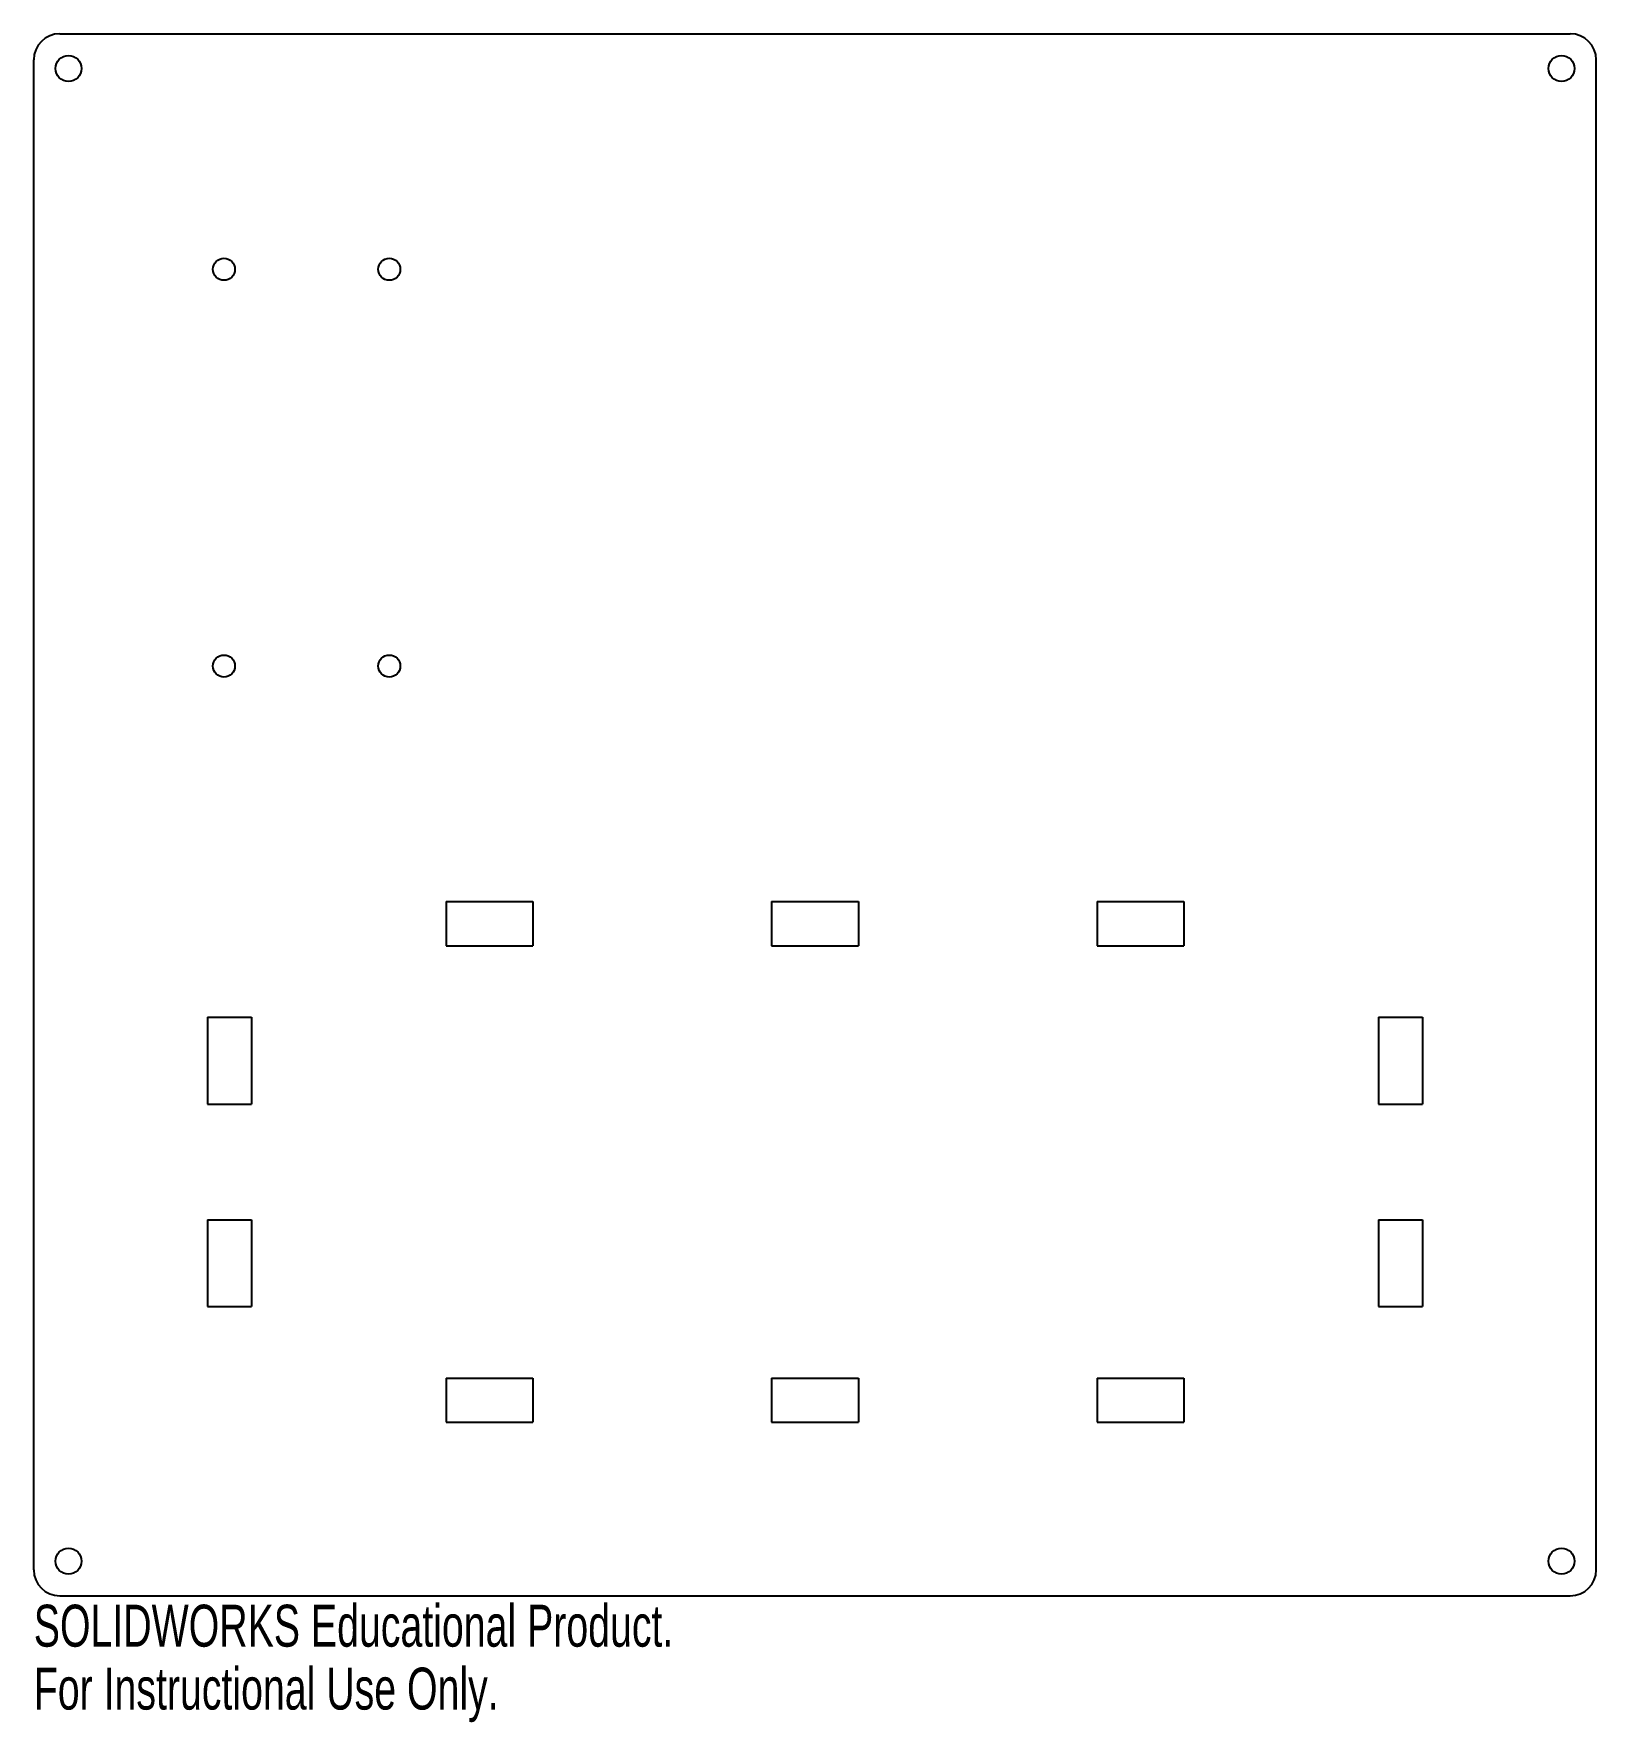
# Model space of a CAD drawing. Header units: millimetres. Extents: x -90 to 90, y -105 to 90.
import ezdxf

# ---------------------------------------------------------------- set-up
doc = ezdxf.new("R2010")
doc.units = ezdxf.units.MM
doc.styles.add('SLDTEXTSTYLE0', font='TXT', dxfattribs={"width": 0.7})

msp = doc.modelspace()

# ---------------------------------------------------------------- linework, layer by layer
at = {"color": 7, "linetype": 'Continuous', "lineweight": 25}
for p, q in [((-87, 90), (87, 90)), ((-90, -87), (-90, 87)), ((90, -87), (90, 87)), ((-42.5, -10), (-42.5, -15.1)), ((-42.5, -10), (-32.5, -10)), ((-32.5, -10), (-32.5, -15.1)), ((-5, -10), (-5, -15.1)), ((-5, -10), (5, -10)), ((5, -10), (5, -15.1)), ((32.5, -10), (32.5, -15.1)), ((32.5, -10), (42.5, -10)), ((42.5, -10), (42.5, -15.1)), ((-42.5, -15.1), (-32.5, -15.1)), ((-5, -15.1), (5, -15.1)), ((32.5, -15.1), (42.5, -15.1)), ((-70, -23.33), (-70, -33.33)), ((-70, -23.33), (-64.9, -23.33)), ((-64.9, -23.33), (-64.9, -33.33)), ((64.9, -23.33), (70, -23.33)), ((64.9, -23.33), (64.9, -33.33)), ((70, -23.33), (70, -33.33)), ((-70, -33.33), (-64.9, -33.33)), ((64.9, -33.33), (70, -33.33)), ((-70, -46.67), (-70, -56.67)), ((-70, -46.67), (-64.9, -46.67)), ((-64.9, -46.67), (-64.9, -56.67)), ((64.9, -46.67), (70, -46.67)), ((64.9, -46.67), (64.9, -56.67)), ((70, -46.67), (70, -56.67)), ((-70, -56.67), (-64.9, -56.67)), ((64.9, -56.67), (70, -56.67)), ((-42.5, -64.9), (-32.5, -64.9)), ((-42.5, -64.9), (-42.5, -70)), ((-32.5, -64.9), (-32.5, -70)), ((-5, -64.9), (5, -64.9)), ((-5, -64.9), (-5, -70)), ((5, -64.9), (5, -70)), ((32.5, -64.9), (42.5, -64.9)), ((32.5, -64.9), (32.5, -70)), ((42.5, -64.9), (42.5, -70)), ((-42.5, -70), (-32.5, -70)), ((-5, -70), (5, -70)), ((32.5, -70), (42.5, -70)), ((-87, -90), (87, -90))]:
    msp.add_line(p, q, dxfattribs=at)
for centre, radius in [((-86, 86), 1.5), ((86, 86), 1.5), ((-68.09, 62.86), 1.27), ((-49.05, 62.86), 1.27), ((-68.09, 17.14), 1.27), ((-49.05, 17.14), 1.27), ((-86, -86), 1.5), ((86, -86), 1.5)]:
    msp.add_circle(centre, radius, dxfattribs=at)
for centre, start, end in [((-87, 87), 90, 180), ((87, 87), 0, 90), ((-87, -87), 180, 270), ((87, -87), 270, 0)]:
    msp.add_arc(centre, 3, start, end, dxfattribs=at)

# ---------------------------------------------------------------- texts
at = {"color": 7, "linetype": 'Continuous', "char_height": 4.8336, "attachment_point": 1, "style": 'SLDTEXTSTYLE0'}
for s, insert in [('SOLIDWORKS Educational Product.', (-90, -91.02)), ('For Instructional Use Only.', (-90, -98.27))]:
    msp.add_mtext(s, dxfattribs=dict(at, insert=insert))

doc.saveas('drawing.dxf')
